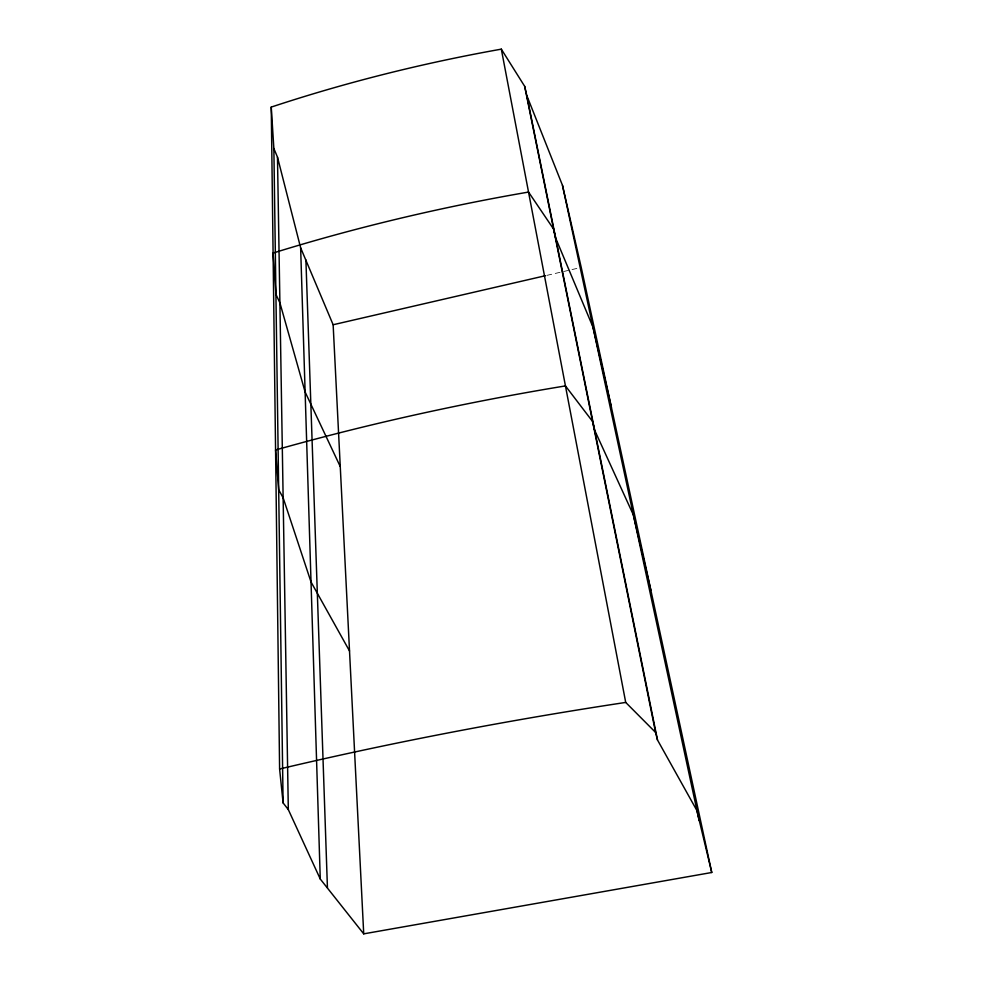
<?xml version="1.0" encoding="UTF-8"?>
<svg xmlns="http://www.w3.org/2000/svg" width="983" height="983" viewBox="0 0 983 983"><rect width="100%" height="100%" fill="white"/><g stroke="black" fill="none" stroke-linecap="round" stroke-linejoin="round"><path stroke-width="0.74" stroke-dasharray="4.92 3.69" d="M546.855 275.375L578.237 268.126"/><path stroke-width="1.47" d="M363.722 933.85L320.261 879.011L288.314 809.599L283.104 802.914L279.602 769.001L271.247 107.086A895.366 470.157 -9.5 0 1 501.318 49.15L524.664 86.307L526.777 95.486L562.473 185.332L581.223 267.437L711.753 872.499L363.722 933.85L333.139 324.746L545.356 275.719M501.318 49.15L625.716 702.427L655.575 732.421L657.492 739.978L696.886 810.52L711.753 872.499M349.518 650.967L311.021 581.973L283.129 497.779L278.68 489.706L275.572 449.981A1047.903 396.26 -8.7 0 1 565.446 385.914L592.577 421.474L594.69 430.308L633.298 514.773L650.857 590.193M340.253 466.569L305.123 392.008L279.897 302.825L275.928 294.335L273.09 253.049A962.173 442.35 -9.1 0 1 528.535 192.066L553.601 229.1L555.739 238.255L592.946 327.069L611.426 407.392M271.247 107.086L273.864 148.519L277.476 157.108L300.638 247.802L333.139 324.746M562.473 185.332L699.134 820.596M526.777 95.486L657.492 739.978M524.664 86.307L655.575 732.421M305.897 259.954L327.437 887.846M300.638 247.802L320.261 879.011M277.476 157.108L288.314 809.599M273.864 148.519L283.104 802.914M279.602 769.001A1177.892 305.185 -8.1 0 1 625.716 702.427"/></g></svg>
